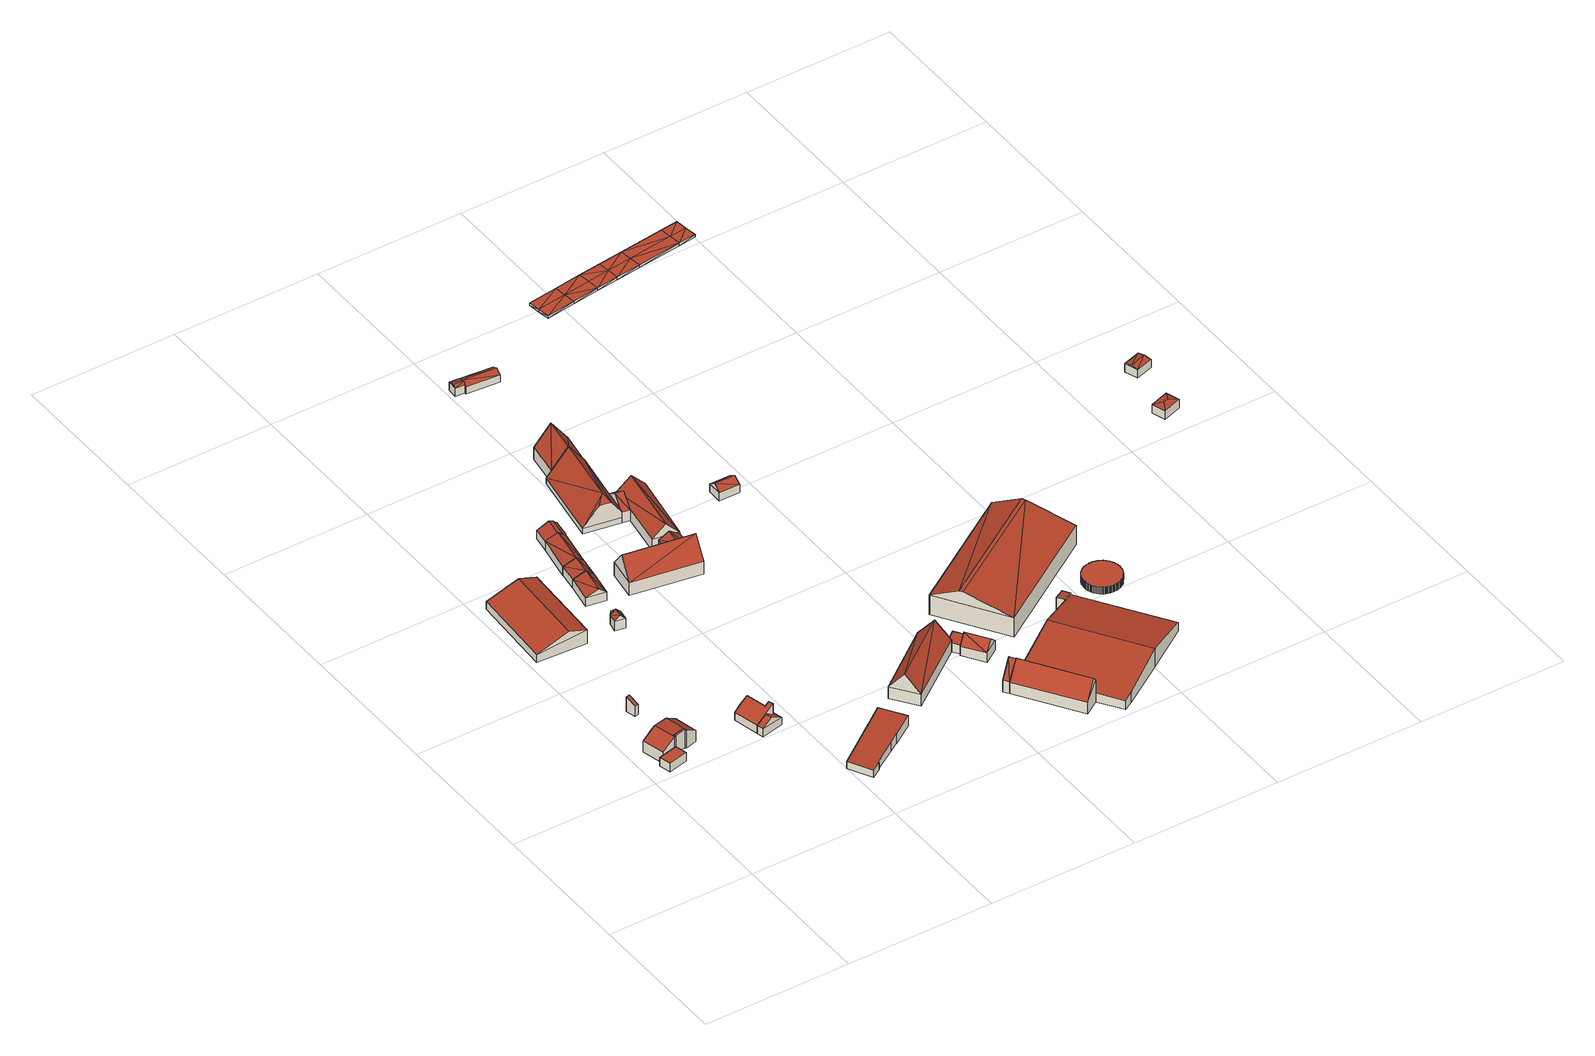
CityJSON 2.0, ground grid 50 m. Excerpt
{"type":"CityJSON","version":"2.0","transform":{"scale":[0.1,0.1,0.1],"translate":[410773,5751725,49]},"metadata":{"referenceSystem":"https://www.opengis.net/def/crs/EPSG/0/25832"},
"CityObjects":{
"building1":{"type":"Building","attributes":{"Gemeindeschluessel":"05515000","Geometrietyp2DReferenz":"3000","function":"31001_1000","roofType":"1000","measuredHeight":3.09},"geometry":[{"type":"Solid","lod":"2","boundaries":[[[[0,1,2,3]],[[4,5,1,0]],[[6,7,5,4]],[[3,2,7,6]],[[4,0,3,6]],[[1,5,7,2]]]],"semantics":{"surfaces":[{"type":"WallSurface"},{"type":"RoofSurface"},{"type":"GroundSurface"}],"values":[[0,0,0,0,1,2]]}}]},
"building2":{"type":"Building","attributes":{"Gemeindeschluessel":"05515000","Geometrietyp2DReferenz":"3000","function":"31001_1000","roofType":"9999","measuredHeight":6.98},"address":[{"country":"Germany","locality":"Münster","thoroughfareNumber":"95a","thoroughfareName":"Hiltruper Straße"}],"geometry":[{"type":"Solid","lod":"2","boundaries":[[[[8,1,9,10]],[[11,12,1,8]],[[13,14,12,11]],[[15,16,14,13]],[[17,18,16,15]],[[19,20,18,17]],[[21,22,20,19]],[[23,24,22,21]],[[25,26,24,23]],[[27,28,26,25]],[[29,30,28,27]],[[31,32,30,29]],[[33,34,32,31]],[[10,9,34,33]],[[27,25,23,21,29]],[[17,15,13,11,19]],[[19,11,8,10,33,31,29,21]],[[1,12,14,16,18,20,22,24,26,28,30,32,34,9]]]],"semantics":{"surfaces":[{"type":"WallSurface"},{"type":"RoofSurface"},{"type":"GroundSurface"}],"values":[[0,0,0,0,0,0,0,0,0,0,0,0,0,0,1,1,1,2]]}}]},
"building3":{"type":"Building","attributes":{"Gemeindeschluessel":"05515000","Geometrietyp2DReferenz":"3000","function":"51009_1610","roofType":"1000","measuredHeight":6.68},"geometry":[{"type":"Solid","lod":"2","boundaries":[[[[10,35,36,8]],[[37,38,35,10]],[[39,40,38,37]],[[8,36,40,39]],[[37,10,8,39]],[[35,38,40,36]]]],"semantics":{"surfaces":[{"type":"WallSurface"},{"type":"RoofSurface"},{"type":"GroundSurface"}],"values":[[0,0,0,0,1,2]]}}]},
"building4":{"type":"Building","attributes":{"Gemeindeschluessel":"05515000","Geometrietyp2DReferenz":"3000","function":"51009_1610","roofType":"2100","measuredHeight":5.38},"geometry":[{"type":"Solid","lod":"2","boundaries":[[[[41,42,43,44]],[[45,46,42,41]],[[47,48,46,45]],[[44,43,48,47]],[[45,41,44,47]],[[42,46,48,43]]]],"semantics":{"surfaces":[{"type":"WallSurface"},{"type":"RoofSurface"},{"type":"GroundSurface"}],"values":[[0,0,0,0,1,2]]}}]},
"building5":{"type":"Building","attributes":{"Gemeindeschluessel":"05515000","Geometrietyp2DReferenz":"3000","function":"31001_2700","roofType":"3100","measuredHeight":6.81},"geometry":[{"type":"Solid","lod":"2","boundaries":[[[[49,50,51,52]],[[53,54,50,49]],[[55,56,54,53]],[[52,51,56,55]],[[49,57,53]],[[55,58,52]],[[52,58,57,49]],[[53,57,58,55]],[[50,54,56,51]]]],"semantics":{"surfaces":[{"type":"WallSurface"},{"type":"RoofSurface"},{"type":"GroundSurface"}],"values":[[0,0,0,0,0,0,1,1,2]]}}]},
"building6":{"type":"Building","attributes":{"Gemeindeschluessel":"05515000","Geometrietyp2DReferenz":"3000","function":"31001_2460","roofType":"2100","measuredHeight":7.04},"geometry":[{"type":"Solid","lod":"2","boundaries":[[[[59,60,61,62]],[[63,64,60,59]],[[65,66,64,63]],[[67,68,66,65]],[[69,70,68,67]],[[71,72,70,69]],[[73,74,72,71]],[[62,61,74,73]],[[71,69,67,65,63,59,62,73]],[[60,64,66,68,70,72,74,61]]]],"semantics":{"surfaces":[{"type":"WallSurface"},{"type":"RoofSurface"},{"type":"GroundSurface"}],"values":[[0,0,0,0,0,0,0,0,1,2]]}}]},
"building7":{"type":"Building","attributes":{"Gemeindeschluessel":"05515000","Geometrietyp2DReferenz":"3000","function":"51009_1610","roofType":"5000","measuredHeight":5.18},"geometry":[{"type":"Solid","lod":"2","boundaries":[[[[75,76,77,78]],[[79,80,76,75]],[[81,82,80,79]],[[62,83,82,81]],[[84,85,83,62]],[[86,87,85,84]],[[88,89,87,86]],[[78,77,89,88]],[[90,91,62,81]],[[75,78,88,86,84,91,90,79]],[[62,91,84]],[[79,90,81]],[[76,80,82,83,85,87,89,77]]]],"semantics":{"surfaces":[{"type":"WallSurface"},{"type":"RoofSurface"},{"type":"GroundSurface"}],"values":[[0,0,0,0,0,0,0,0,1,1,0,0,2]]}}]},
"building8":{"type":"Building","attributes":{"Gemeindeschluessel":"05515000","Geometrietyp2DReferenz":"3000","function":"31001_3043"},"children":["building8-1","building8-2"]},
"building8-1":{"type":"BuildingPart","attributes":{"roofType":"3100","measuredHeight":5.08},"parents":["building8"],"geometry":[{"type":"Solid","lod":"2","boundaries":[[[[92,93,94,95]],[[96,97,98,99]],[[95,94,97,96]],[[92,100,99]],[[96,101,95]],[[101,100,92]],[[92,95,101]],[[96,99,100]],[[100,101,96]],[[93,98,97,94]],[[99,98,93,92]]]],"semantics":{"surfaces":[{"type":"WallSurface"},{"type":"RoofSurface"},{"type":"GroundSurface"},{"type":"ClosureSurface"}],"values":[[0,0,0,0,0,1,1,1,1,2,3]]}}]},
"building8-2":{"type":"BuildingPart","attributes":{"roofType":"4000","measuredHeight":5.08},"parents":["building8"],"geometry":[{"type":"Solid","lod":"2","boundaries":[[[[102,103,93,92]],[[104,105,103,102]],[[99,98,105,104]],[[92,100,102]],[[102,100,104]],[[104,100,99]],[[99,100,92]],[[103,105,98,93]],[[92,93,98,99]]]],"semantics":{"surfaces":[{"type":"WallSurface"},{"type":"RoofSurface"},{"type":"GroundSurface"},{"type":"ClosureSurface"}],"values":[[0,0,0,1,1,1,1,2,3]]}}]},
"building9":{"type":"Building","attributes":{"Gemeindeschluessel":"05515000","Geometrietyp2DReferenz":"3000","function":"51003_1201","roofType":"2100","measuredHeight":3.96},"geometry":[{"type":"Solid","lod":"2","boundaries":[[[[106,107,108,109]],[[110,111,107,106]],[[112,113,111,110]],[[114,115,113,112]],[[116,117,115,114]],[[118,119,117,116]],[[120,121,119,118]],[[122,123,121,120]],[[109,108,123,122]],[[120,118,116,114,112,110,106,109,122]],[[107,111,113,115,117,119,121,123,108]]]],"semantics":{"surfaces":[{"type":"WallSurface"},{"type":"RoofSurface"},{"type":"GroundSurface"}],"values":[[0,0,0,0,0,0,0,0,0,1,2]]}}]},
"building10":{"type":"Building","attributes":{"Gemeindeschluessel":"05515000","Geometrietyp2DReferenz":"3000","function":"31001_1310","roofType":"3100","measuredHeight":5.09},"geometry":[{"type":"Solid","lod":"2","boundaries":[[[[124,125,126,127]],[[128,129,125,124]],[[130,131,129,128]],[[127,126,131,130]],[[124,132,128]],[[130,133,127]],[[124,127,133]],[[133,132,124]],[[132,133,130]],[[130,128,132]],[[125,129,131,126]]]],"semantics":{"surfaces":[{"type":"WallSurface"},{"type":"RoofSurface"},{"type":"GroundSurface"}],"values":[[0,0,0,0,0,0,1,1,1,1,2]]}}]},
"building11":{"type":"Building","attributes":{"Gemeindeschluessel":"05515000","Geometrietyp2DReferenz":"3000","function":"51009_1610","roofType":"3100","measuredHeight":5.17},"geometry":[{"type":"Solid","lod":"2","boundaries":[[[[134,135,131,130]],[[136,137,135,134]],[[127,126,137,136]],[[130,131,126,127]],[[134,138,136]],[[127,139,130]],[[139,138,134]],[[134,130,139]],[[127,136,138]],[[138,139,127]],[[135,137,126,131]]]],"semantics":{"surfaces":[{"type":"WallSurface"},{"type":"RoofSurface"},{"type":"GroundSurface"}],"values":[[0,0,0,0,0,0,1,1,1,1,2]]}}]},
"building12":{"type":"Building","attributes":{"Gemeindeschluessel":"05515000","Geometrietyp2DReferenz":"3000","function":"31001_2700"},"children":["building12-1","building12-2"]},
"building12-1":{"type":"BuildingPart","attributes":{"roofType":"3100","measuredHeight":5.16},"parents":["building12"],"geometry":[{"type":"Solid","lod":"2","boundaries":[[[[140,141,142,143]],[[144,145,141,140]],[[146,147,148,149,145,144]],[[140,150,144]],[[143,151,152,150,140]],[[144,150,152,153,146]],[[141,145,149,142]],[[147,146,154]],[[142,149,148,155,143]],[[148,147,154,155]],[[153,154,146]],[[151,143,155]],[[153,152,151,155,154]]]],"semantics":{"surfaces":[{"type":"WallSurface"},{"type":"RoofSurface"},{"type":"GroundSurface"},{"type":"ClosureSurface"}],"values":[[0,0,0,0,1,1,2,0,3,3,0,0,3]]}}]},
"building12-2":{"type":"BuildingPart","attributes":{"roofType":"3100","measuredHeight":5.33},"parents":["building12"],"geometry":[{"type":"Solid","lod":"2","boundaries":[[[[156,143,142,157,134]],[[136,158,159,160]],[[134,157,158,136]],[[136,138,134]],[[138,161,156]],[[156,134,138]],[[136,160,147,154,153,161]],[[161,138,136]],[[142,149,159,158,157]],[[149,148,160,159]],[[143,156,151,155]],[[142,143,155,148,149]],[[153,152,151,156,161]],[[160,148,147]],[[147,148,155,154]],[[153,154,155,151,152]]]],"semantics":{"surfaces":[{"type":"WallSurface"},{"type":"RoofSurface"},{"type":"GroundSurface"},{"type":"ClosureSurface"}],"values":[[0,0,0,0,1,1,1,1,2,0,0,3,0,0,3,3]]}}]},
"building13":{"type":"Building","attributes":{"Gemeindeschluessel":"05515000","Geometrietyp2DReferenz":"3000","function":"51009_1610","roofType":"2100","measuredHeight":4.64},"geometry":[{"type":"Solid","lod":"2","boundaries":[[[[162,163,164,165]],[[166,167,163,162]],[[168,169,167,166]],[[165,164,169,168]],[[166,162,165,168]],[[163,167,169,164]]]],"semantics":{"surfaces":[{"type":"WallSurface"},{"type":"RoofSurface"},{"type":"GroundSurface"}],"values":[[0,0,0,0,1,2]]}}]},
"building14":{"type":"Building","attributes":{"Gemeindeschluessel":"05515000","Geometrietyp2DReferenz":"3000","function":"31001_1100","roofType":"3100","measuredHeight":11.3},"geometry":[{"type":"Solid","lod":"2","boundaries":[[[[170,171,172,173]],[[174,175,171,170]],[[176,177,175,174]],[[173,172,177,176]],[[170,178,174]],[[176,179,173]],[[179,178,170]],[[170,173,179]],[[178,179,176]],[[176,174,178]],[[171,175,177,172]]]],"semantics":{"surfaces":[{"type":"WallSurface"},{"type":"RoofSurface"},{"type":"GroundSurface"}],"values":[[0,0,0,0,0,0,1,1,1,1,2]]}}]},
"building15":{"type":"Building","attributes":{"Gemeindeschluessel":"05515000","Geometrietyp2DReferenz":"3000","function":"51009_1610","roofType":"3100","measuredHeight":5.29},"geometry":[{"type":"Solid","lod":"2","boundaries":[[[[180,181,182,183]],[[184,185,181,180]],[[186,187,185,184]],[[183,182,187,186]],[[180,188,184]],[[186,189,183]],[[189,188,180]],[[180,183,189]],[[186,184,188]],[[188,189,186]],[[181,185,187,182]]]],"semantics":{"surfaces":[{"type":"WallSurface"},{"type":"RoofSurface"},{"type":"GroundSurface"}],"values":[[0,0,0,0,0,0,1,1,1,1,2]]}}]},
"building16":{"type":"Building","attributes":{"Gemeindeschluessel":"05515000","Geometrietyp2DReferenz":"3000","function":"31001_2700","roofType":"3100","measuredHeight":10.42},"geometry":[{"type":"Solid","lod":"2","boundaries":[[[[190,191,192,193]],[[194,195,191,190]],[[196,197,195,194]],[[193,192,197,196]],[[190,198,194]],[[196,199,193]],[[199,198,190]],[[190,193,199]],[[196,194,198]],[[198,199,196]],[[191,195,197,192]]]],"semantics":{"surfaces":[{"type":"WallSurface"},{"type":"RoofSurface"},{"type":"GroundSurface"}],"values":[[0,0,0,0,0,0,1,1,1,1,2]]}}]},
"building17":{"type":"Building","attributes":{"name":"Lütke Twenhöven","Geometrietyp2DReferenz":"3000","Gemeindeschluessel":"05515000","function":"31001_1000"},"address":[{"country":"Germany","locality":"Münster","thoroughfareNumber":"91","thoroughfareName":"Hiltruper Straße"}],"children":["building17-1","building17-2","building17-3"]},
"building17-1":{"type":"BuildingPart","attributes":{"roofType":"9999","measuredHeight":11.33},"parents":["building17"],"geometry":[{"type":"Solid","lod":"2","boundaries":[[[[200,201,202]],[[203,204,205,206,202,201]],[[207,208,209,210,200,211]],[[200,210,212]],[[212,213,200]],[[209,214,210]],[[215,202,206,216,217,218]],[[219,203,201,220,213,212,221]],[[222,223,224,225,226,227]],[[212,223,222,221]],[[210,224,223,212]],[[214,225,224,210]],[[217,227,226,218]],[[201,200,213,220]],[[211,200,202]],[[219,204,203]],[[216,206,205]],[[216,219,221,217]],[[219,216,205,204]],[[207,211,202,215]],[[209,208,215,218,214]],[[208,207,215]],[[221,222,227,217]],[[218,226,225,214]]]],"semantics":{"surfaces":[{"type":"RoofSurface"},{"type":"WallSurface"},{"type":"GroundSurface"},{"type":"ClosureSurface"}],"values":[[0,0,0,0,0,1,1,1,2,1,1,1,1,0,0,1,1,3,3,1,3,3,3,3]]}}]},
"building17-2":{"type":"BuildingPart","attributes":{"roofType":"3100","measuredHeight":7.57},"parents":["building17"],"geometry":[{"type":"Solid","lod":"2","boundaries":[[[[219,221,222,228,229]],[[230,231,227,217,216]],[[229,228,231,230]],[[230,232,229]],[[229,232,233]],[[233,204,219,229]],[[232,230,216]],[[216,205,233,232]],[[222,227,231,228]],[[221,219,216,217]],[[222,221,217,227]],[[205,204,233]],[[205,216,219,204]]]],"semantics":{"surfaces":[{"type":"WallSurface"},{"type":"RoofSurface"},{"type":"GroundSurface"},{"type":"ClosureSurface"}],"values":[[0,0,0,0,1,1,1,1,2,3,3,0,3]]}}]},
"building17-3":{"type":"BuildingPart","attributes":{"roofType":"3100","measuredHeight":11.52},"parents":["building17"],"geometry":[{"type":"Solid","lod":"2","boundaries":[[[[234,235,225,214,209,236]],[[237,238,235,234]],[[215,218,226,238,237]],[[234,239,237]],[[239,234,236]],[[236,240,239]],[[237,239,240]],[[240,207,215,237]],[[235,238,226,225]],[[208,236,209]],[[218,215,208,209,214]],[[226,218,214,225]],[[236,208,207,240]],[[208,215,207]]]],"semantics":{"surfaces":[{"type":"WallSurface"},{"type":"RoofSurface"},{"type":"GroundSurface"},{"type":"ClosureSurface"}],"values":[[0,0,0,0,1,1,1,1,2,0,3,3,0,3]]}}]},
"building18":{"type":"Building","attributes":{"Gemeindeschluessel":"05515000","Geometrietyp2DReferenz":"3000","function":"31001_1000","roofType":"3100","measuredHeight":8.41},"address":[{"country":"Germany","locality":"Münster","thoroughfareNumber":"91b","thoroughfareName":"Hiltruper Straße"},{"country":"Germany","locality":"Münster","thoroughfareNumber":"91a","thoroughfareName":"Hiltruper Straße"}],"geometry":[{"type":"Solid","lod":"2","boundaries":[[[[241,242,243,244]],[[245,246,242,241]],[[247,248,246,245]],[[249,250,248,247]],[[244,243,250,249]],[[249,251,244]],[[252,244,251]],[[251,247,252]],[[247,245,241,252]],[[249,247,251]],[[252,241,244]],[[242,246,248,250,243]]]],"semantics":{"surfaces":[{"type":"WallSurface"},{"type":"RoofSurface"},{"type":"GroundSurface"}],"values":[[0,0,0,0,0,1,1,1,1,0,0,2]]}}]},
"building19":{"type":"Building","attributes":{"Gemeindeschluessel":"05515000","Geometrietyp2DReferenz":"3000","function":"51009_1610","roofType":"1000","measuredHeight":3.18},"geometry":[{"type":"Solid","lod":"2","boundaries":[[[[253,254,255,256]],[[257,258,254,253]],[[259,260,258,257]],[[261,262,260,259]],[[256,255,262,261]],[[259,257,253,256,261]],[[254,258,260,262,255]]]],"semantics":{"surfaces":[{"type":"WallSurface"},{"type":"RoofSurface"},{"type":"GroundSurface"}],"values":[[0,0,0,0,0,1,2]]}}]},
"building20":{"type":"Building","attributes":{"Gemeindeschluessel":"05515000","Geometrietyp2DReferenz":"3000","function":"31001_2700","roofType":"3100","measuredHeight":6.5},"geometry":[{"type":"Solid","lod":"2","boundaries":[[[[263,264,265,266]],[[267,268,264,263]],[[269,270,268,267]],[[266,265,270,269]],[[263,271,267]],[[269,272,266]],[[271,263,266]],[[266,272,271]],[[267,271,272]],[[272,269,267]],[[264,268,270,265]]]],"semantics":{"surfaces":[{"type":"WallSurface"},{"type":"RoofSurface"},{"type":"GroundSurface"}],"values":[[0,0,0,0,0,0,1,1,1,1,2]]}}]},
"building21":{"type":"Building","attributes":{"Gemeindeschluessel":"05515000","Geometrietyp2DReferenz":"3000","function":"31001_2700"},"children":["building21-1","building21-2"]},
"building21-1":{"type":"BuildingPart","attributes":{"roofType":"3100","measuredHeight":3.79},"parents":["building21"],"geometry":[{"type":"Solid","lod":"2","boundaries":[[[[273,274,275,276]],[[277,278,279,280]],[[281,282,278,277]],[[283,284,282,281]],[[276,275,284,283]],[[285,286,283]],[[286,287,288,289,276,283]],[[281,277,280,285]],[[290,291,286,285,280]],[[289,292,273,276]],[[285,283,281]],[[274,279,278,282,284,275]],[[274,273,280,279]],[[289,288,292]],[[287,286,291]],[[292,290,280,273]],[[288,287,291,290,292]]]],"semantics":{"surfaces":[{"type":"WallSurface"},{"type":"RoofSurface"},{"type":"GroundSurface"},{"type":"ClosureSurface"}],"values":[[0,0,0,0,0,1,1,1,1,0,0,2,3,0,0,3,3]]}}]},
"building21-2":{"type":"BuildingPart","attributes":{"roofType":"3100","measuredHeight":3.8},"parents":["building21"],"geometry":[{"type":"Solid","lod":"2","boundaries":[[[[293,294,274,273,292]],[[295,296,294,293]],[[297,280,279,296,295]],[[293,298,295]],[[299,298,293]],[[293,292,288,299]],[[299,287,291,297,295]],[[295,298,299]],[[294,296,279,274]],[[280,297,290]],[[274,279,280,273]],[[280,290,292,273]],[[288,287,299]],[[290,297,291]],[[290,291,287,288,292]]]],"semantics":{"surfaces":[{"type":"WallSurface"},{"type":"RoofSurface"},{"type":"GroundSurface"},{"type":"ClosureSurface"}],"values":[[0,0,0,0,1,1,1,1,2,0,3,3,0,0,3]]}}]},
"building22":{"type":"Building","attributes":{"Gemeindeschluessel":"05515000","Geometrietyp2DReferenz":"3000","function":"31001_1310","roofType":"3100","measuredHeight":4.55},"geometry":[{"type":"Solid","lod":"2","boundaries":[[[[300,301,302,303]],[[304,305,301,300]],[[306,307,305,304]],[[303,302,307,306]],[[300,308,304]],[[306,309,303]],[[303,309,308]],[[308,300,303]],[[309,306,304]],[[304,308,309]],[[301,305,307,302]]]],"semantics":{"surfaces":[{"type":"WallSurface"},{"type":"RoofSurface"},{"type":"GroundSurface"}],"values":[[0,0,0,0,0,0,1,1,1,1,2]]}}]},
"building23":{"type":"Building","attributes":{"Gemeindeschluessel":"05515000","Geometrietyp2DReferenz":"3000","function":"31001_2700"},"children":["building23-1","building23-2","building23-3","building23-4"]},
"building23-1":{"type":"BuildingPart","attributes":{"roofType":"2100","measuredHeight":4.47},"parents":["building23"],"geometry":[{"type":"Solid","lod":"2","boundaries":[[[[310,311,312,313,314]],[[315,316,317,318,319]],[[320,321,316,315]],[[314,313,321,320]],[[315,319,310,314,320]],[[312,317,316,321,313]],[[311,310,319,318]],[[317,312,311,318]]]],"semantics":{"surfaces":[{"type":"WallSurface"},{"type":"RoofSurface"},{"type":"GroundSurface"},{"type":"ClosureSurface"}],"values":[[0,0,0,0,1,2,0,3]]}}]},
"building23-2":{"type":"BuildingPart","attributes":{"roofType":"3100","measuredHeight":9.71},"parents":["building23"],"geometry":[{"type":"Solid","lod":"2","boundaries":[[[[322,323,324,325]],[[325,324,326,327,328]],[[328,329,325]],[[325,329,330,331,332,322]],[[333,330,329,328]],[[323,334,326,324]],[[335,333,336]],[[323,322,337,338,339,334]],[[337,335,336,338]],[[339,338,336,333,328,327]],[[326,334,339,327]],[[333,335,331,330]],[[337,322,332]],[[335,337,332,331]]]],"semantics":{"surfaces":[{"type":"WallSurface"},{"type":"RoofSurface"},{"type":"GroundSurface"},{"type":"ClosureSurface"}],"values":[[0,0,0,1,1,2,0,3,3,0,3,0,0,3]]}}]},
"building23-3":{"type":"BuildingPart","attributes":{"roofType":"3100","measuredHeight":6.71},"parents":["building23"],"geometry":[{"type":"Solid","lod":"2","boundaries":[[[[340,341,342,343]],[[344,316,341,340]],[[318,317,316,344]],[[345,346,312,311]],[[347,348,346,345]],[[349,350,348,347]],[[351,352,350,349]],[[353,354,352,351]],[[327,326,354,353]],[[347,345,311,318,344,340,349]],[[343,339,327,353,351,349,340]],[[334,342,341,316,317,312,346,348,350,352,354,326]],[[326,327,339,334]],[[339,343,342,334]],[[312,317,318,311]]]],"semantics":{"surfaces":[{"type":"WallSurface"},{"type":"RoofSurface"},{"type":"GroundSurface"},{"type":"ClosureSurface"}],"values":[[0,0,0,0,0,0,0,0,0,1,1,2,3,3,3]]}}]},
"building23-4":{"type":"BuildingPart","attributes":{"roofType":"3100","measuredHeight":9.7},"parents":["building23"],"geometry":[{"type":"Solid","lod":"2","boundaries":[[[[355,356,323,322,357]],[[358,359,356,355]],[[360,343,342,359,358]],[[355,361,358]],[[357,362,361]],[[361,355,357]],[[362,331,335,336,360,358]],[[358,361,362]],[[356,359,342,334,323]],[[343,360,338,339]],[[337,332,357,322]],[[334,339,338,337,322,323]],[[334,342,343,339]],[[357,332,331,362]],[[338,360,336]],[[337,338,336,335]],[[332,337,335,331]]]],"semantics":{"surfaces":[{"type":"WallSurface"},{"type":"RoofSurface"},{"type":"GroundSurface"},{"type":"ClosureSurface"}],"values":[[0,0,0,0,1,1,1,1,2,0,0,3,3,0,0,3,3]]}}]},
"building24":{"type":"Building","attributes":{"Gemeindeschluessel":"05515000","Geometrietyp2DReferenz":"3000","function":"31001_2700","roofType":"9999","measuredHeight":11.73},"geometry":[{"type":"Solid","lod":"2","boundaries":[[[[363,364,365,366]],[[367,368,364,363]],[[369,370,368,367]],[[366,365,370,369]],[[371,372,363]],[[363,366,371]],[[363,372,373,367]],[[369,367,373]],[[373,374,369]],[[369,374,371,366]],[[372,371,374,373]],[[364,368,370,365]]]],"semantics":{"surfaces":[{"type":"WallSurface"},{"type":"RoofSurface"},{"type":"GroundSurface"}],"values":[[0,0,0,0,1,1,0,1,1,0,1,2]]}}]},
"building25":{"type":"Building","attributes":{"Gemeindeschluessel":"05515000","Geometrietyp2DReferenz":"3000","function":"51003_1201","roofType":"1000","measuredHeight":2.55},"geometry":[{"type":"Solid","lod":"2","boundaries":[[[[375,376,377,378]],[[379,380,376,375]],[[381,382,380,379]],[[383,384,382,381]],[[385,386,384,383]],[[387,388,386,385]],[[389,390,388,387]],[[391,392,390,389]],[[393,394,392,391]],[[395,396,394,393]],[[397,398,396,395]],[[399,400,398,397]],[[401,402,400,399]],[[403,404,402,401]],[[405,406,404,403]],[[407,408,406,405]],[[409,410,408,407]],[[411,412,410,409]],[[413,414,412,411]],[[415,416,414,413]],[[417,418,416,415]],[[419,420,418,417]],[[421,422,420,419]],[[423,424,422,421]],[[425,426,424,423]],[[427,428,426,425]],[[429,430,428,427]],[[431,432,430,429]],[[433,434,432,431]],[[435,436,434,433]],[[437,438,436,435]],[[439,440,438,437]],[[441,442,440,439]],[[443,444,442,441]],[[445,446,444,443]],[[447,448,446,445]],[[449,450,448,447]],[[451,452,450,449]],[[453,454,452,451]],[[455,456,454,453]],[[457,458,456,455]],[[459,460,458,457]],[[461,462,460,459]],[[463,464,462,461]],[[465,466,464,463]],[[467,468,466,465]],[[469,470,468,467]],[[471,472,470,469]],[[473,474,472,471]],[[475,476,474,473]],[[477,478,476,475]],[[479,480,478,477]],[[481,482,480,479]],[[483,484,482,481]],[[485,486,484,483]],[[487,488,486,485]],[[489,490,488,487]],[[491,492,490,489]],[[493,494,492,491]],[[495,496,494,493]],[[497,498,496,495]],[[499,500,498,497]],[[501,502,500,499]],[[503,504,502,501]],[[505,506,504,503]],[[507,508,506,505]],[[509,510,508,507]],[[511,512,510,509]],[[513,514,512,511]],[[515,516,514,513]],[[517,518,516,515]],[[519,520,518,517]],[[521,522,520,519]],[[523,524,522,521]],[[525,526,524,523]],[[527,528,526,525]],[[529,530,528,527]],[[531,532,530,529]],[[533,534,532,531]],[[535,536,534,533]],[[537,538,536,535]],[[539,540,538,537]],[[541,542,540,539]],[[543,544,542,541]],[[545,546,544,543]],[[547,548,546,545]],[[549,550,548,547]],[[551,552,550,549]],[[553,554,552,551]],[[555,556,554,553]],[[557,558,556,555]],[[559,560,558,557]],[[561,562,560,559]],[[563,564,562,561]],[[565,566,564,563]],[[378,377,566,565]],[[563,561,559,557,555,553,551,549,547,545,543,541,539,537,535,533,531,529,527,525,523,521,519,517,515,513,511,509,507,505,503,501,499,497,495,493,491,489,487,485,483,481,479,477,475,473,471,469,467,465,463,461,459,457,455,453,451,449,447,445,443,441,439,437,435,433,431,429,427,425,423,421,419,417,415,413,411,409,407,405,403,401,399,397,395,393,391,389,387,385,383,381,379,375,378,565]],[[376,380,382,384,386,388,390,392,394,396,398,400,402,404,406,408,410,412,414,416,418,420,422,424,426,428,430,432,434,436,438,440,442,444,446,448,450,452,454,456,458,460,462,464,466,468,470,472,474,476,478,480,482,484,486,488,490,492,494,496,498,500,502,504,506,508,510,512,514,516,518,520,522,524,526,528,530,532,534,536,538,540,542,544,546,548,550,552,554,556,558,560,562,564,566,377]]]],"semantics":{"surfaces":[{"type":"WallSurface"},{"type":"RoofSurface"},{"type":"GroundSurface"}],"values":[[0,0,0,0,0,0,0,0,0,0,0,0,0,0,0,0,0,0,0,0,0,0,0,0,0,0,0,0,0,0,0,0,0,0,0,0,0,0,0,0,0,0,0,0,0,0,0,0,0,0,0,0,0,0,0,0,0,0,0,0,0,0,0,0,0,0,0,0,0,0,0,0,0,0,0,0,0,0,0,0,0,0,0,0,0,0,0,0,0,0,0,0,0,0,0,0,1,2]]}}]},
"building26":{"type":"Building","attributes":{"Geometrietyp2DReferenz":"2000","Gemeindeschluessel":"05515000","function":"53001_1800","roofType":"9999","measuredHeight":1},"geometry":[{"type":"Solid","lod":"2","boundaries":[[[[567,568,569]],[[568,570,569]],[[571,572,567]],[[572,568,567]],[[573,574,571]],[[574,572,571]],[[575,576,577]],[[576,578,577]],[[569,570,575]],[[570,576,575]],[[579,574,573]],[[580,579,573]],[[581,582,580]],[[582,579,580]],[[583,584,581]],[[584,582,581]],[[585,586,583]],[[586,584,583]],[[587,588,585]],[[588,586,585]],[[589,590,587]],[[590,588,587]],[[591,592,589]],[[592,590,589]],[[593,594,591]],[[594,592,591]],[[595,596,593]],[[596,594,593]],[[597,598,595]],[[598,596,595]],[[577,578,597]],[[578,598,597]],[[570,568,572]],[[570,572,599]],[[599,572,574]],[[599,574,600]],[[600,574,601]],[[601,574,579]],[[601,579,582]],[[601,582,602]],[[602,582,603]],[[603,582,584]],[[603,584,586]],[[603,586,588]],[[576,570,599]],[[576,599,578]],[[578,599,598]],[[598,599,600]],[[598,600,601]],[[598,601,596]],[[596,601,602]],[[596,602,594]],[[594,602,592]],[[592,588,590]],[[592,602,603]],[[592,603,588]],[[575,604,569]],[[605,583,581]],[[605,585,583]],[[605,587,585]],[[575,577,604]],[[577,597,604]],[[597,606,604]],[[597,607,606]],[[597,595,607]],[[595,608,607]],[[595,593,608]],[[593,591,608]],[[591,605,608]],[[591,587,605]],[[591,589,587]],[[569,571,567]],[[569,604,571]],[[604,573,571]],[[604,606,573]],[[606,607,573]],[[607,580,573]],[[607,581,580]],[[607,608,581]],[[608,605,581]]]],"semantics":{"surfaces":[{"type":"WallSurface"},{"type":"GroundSurface"},{"type":"RoofSurface"}],"values":[[0,0,0,0,0,0,0,0,0,0,0,0,0,0,0,0,0,0,0,0,0,0,0,0,0,0,0,0,0,0,0,0,1,1,1,1,1,1,1,1,1,1,1,1,1,1,1,1,1,1,1,1,1,1,1,1,2,2,2,2,2,2,2,2,2,2,2,2,2,2,2,2,2,2,2,2,2,2,2,2]]}}]},
"building27":{"type":"Building","attributes":{"Gemeindeschluessel":"05515000","Geometrietyp2DReferenz":"3000","function":"31001_1310","roofType":"5000","measuredHeight":3.83},"address":[{"country":"Germany","locality":"Münster","thoroughfareNumber":"89c","thoroughfareName":"Hiltruper Straße"}],"geometry":[{"type":"Solid","lod":"2","boundaries":[[[[609,610,611,612]],[[611,613,612]],[[612,613,614,609]],[[615,616,617,618]],[[611,615,618,613]],[[610,616,615,611]],[[614,617,616,610]],[[613,618,617,614]],[[614,610,609]]]],"semantics":{"surfaces":[{"type":"RoofSurface"},{"type":"GroundSurface"},{"type":"WallSurface"}],"values":[[0,0,0,1,2,2,2,2,0]]}}]},
"building28":{"type":"Building","attributes":{"Gemeindeschluessel":"05515000","Geometrietyp2DReferenz":"3000","function":"31001_1310","roofType":"3100","measuredHeight":3.51},"address":[{"country":"Germany","locality":"Münster","thoroughfareNumber":"89b","thoroughfareName":"Hiltruper Straße"}],"geometry":[{"type":"Solid","lod":"2","boundaries":[[[[619,620,621,622]],[[623,624,620,619]],[[625,626,624,623]],[[622,621,626,625]],[[619,627,623]],[[625,628,622]],[[628,627,619]],[[619,622,628]],[[625,623,627]],[[627,628,625]],[[620,624,626,621]]]],"semantics":{"surfaces":[{"type":"WallSurface"},{"type":"RoofSurface"},{"type":"GroundSurface"}],"values":[[0,0,0,0,0,0,1,1,1,1,2]]}}]}
},
"vertices":[
[93,534,78],[93,534,47],[25,518,47],[25,518,78],[103,494,78],[103,494,47],[35,478,78],[35,478,47],
[93,534,117],[91,543,47],[91,543,117],[88,533,117],[88,533,47],[40,522,88],[40,522,47],[22,599,88],[22,599,47],[58,607,110],[58,607,47],[70,610,117],[70,610,47],[119,622,114],[119,622,47],[122,623,111],[122,623,47],[158,631,88],[158,631,47],[176,554,88],[176,554,47],[137,544,114],[137,544,47],[133,544,114],[133,544,47],[131,552,114],[131,552,47],
[91,543,50],[93,534,50],[131,552,117],[131,552,50],[133,544,117],[133,544,50],
[107,750,84],[107,750,47],[99,784,47],[99,784,101],[94,747,84],[94,747,47],[85,780,101],[85,780,47],
[172,1112,89],[172,1112,40],[187,1397,40],[187,1397,89],[1,1121,68],[1,1121,40],[17,1406,68],[17,1406,40],[112,1116,109],[127,1400,109],
[329,579,69],[329,579,40],[349,492,40],[349,492,69],[353,585,85],[353,585,40],[380,591,101],[380,591,40],[397,521,101],[397,521,40],[411,524,110],[411,524,40],[415,508,110],[415,508,40],[365,496,79],[365,496,40],
[405,597,65],[405,597,39],[380,591,39],[380,591,81],[431,487,65],[431,487,39],[354,469,69],[354,469,39],[349,492,39],[415,508,72],[415,508,39],[411,524,72],[411,524,39],[397,521,81],[397,521,39],[390,477,91],[385,500,91],
[279,1151,72],[279,1151,37],[272,1118,37],[272,1118,72],[307,1112,72],[307,1112,37],[312,1147,37],[312,1147,72],[296,1149,88],[290,1115,88],
[290,1164,72],[290,1164,37],[306,1162,72],[306,1162,37],
[631,216,64],[631,216,32],[664,237,32],[664,237,66],[552,166,59],[552,166,32],[554,164,59],[554,164,32],[522,143,57],[522,143,32],[480,221,58],[480,221,32],[685,364,71],[685,364,32],[737,284,71],[737,284,32],[664,236,66],[664,236,32],
[336,1254,63],[336,1254,31],[351,1345,31],[351,1345,63],[270,1264,63],[270,1264,31],[285,1356,63],[285,1356,31],[313,1258,82],[328,1349,82],
[296,1422,63],[296,1422,31],[362,1411,63],[362,1411,31],[338,1415,82],[327,1349,82],
[328,1607,59],[328,1607,29],[318,1548,29],[318,1548,59],[381,1598,76],[381,1598,29],[371,1539,76],[371,1539,72],[371,1539,63],[371,1539,29],[366,1601,80],[324,1547,63],[356,1542,80],[364,1540,78],[368,1540,75],[329,1546,63],
[318,1548,63],[296,1422,29],[362,1411,29],[383,1537,29],[383,1537,63],[359,1541,82],
[371,1539,74],[371,1539,28],[383,1537,28],[383,1537,67],[381,1598,74],[381,1598,28],[392,1596,67],[392,1596,28],
[657,1309,73],[657,1309,25],[422,1344,25],[422,1344,73],[641,1203,73],[641,1203,25],[406,1242,73],[406,1242,25],[649,1256,138],[414,1293,138],
[601,1377,55],[601,1377,24],[591,1319,24],[591,1319,55],[667,1366,55],[667,1366,24],[657,1309,55],[657,1309,24],[634,1372,77],[624,1314,77],
[975,588,69],[975,588,26],[763,427,26],[763,427,69],[1037,505,69],[1037,505,26],[824,345,69],[824,345,26],[1006,546,130],[793,386,130],
[532,1565,135],[547,1541,109],[620,1790,66],[578,1536,65],[579,1542,65],[592,1622,65],[593,1628,65],[569,1798,133],[515,1806,64],[514,1806,63],[498,1809,42],[570,1798,135],[456,1557,42],[508,1548,109],[514,1806,42],[620,1790,64],[593,1628,61],[593,1628,42],[620,1790,42],[578,1536,61],[526,1545,109],[578,1536,42],[578,1536,21],[456,1557,21],[498,1809,21],[514,1806,21],[620,1790,21],[593,1628,21],
[605,1532,21],[605,1532,61],[620,1623,61],[620,1623,21],[613,1577,97],[586,1582,97],
[531,1923,64],[531,1923,21],[514,1806,64],[639,1907,64],[639,1907,21],[585,1915,136],[567,1798,136],
[580,1381,62],[580,1381,22],[667,1366,22],[667,1366,62],[605,1532,62],[605,1532,22],[620,1623,62],[620,1623,22],[708,1607,62],[708,1607,22],[664,1615,106],[624,1373,106],
[1028,517,57],[1028,517,25],[1037,505,25],[1037,505,57],[1071,549,57],[1071,549,25],[1098,510,57],[1098,510,25],[1055,481,57],[1055,481,25],
[1146,440,61],[1146,440,26],[1098,510,26],[1098,510,61],[1095,405,61],[1095,405,26],[1047,475,61],[1047,475,26],[1120,422,91],[1072,493,91],
[529,2277,59],[529,2277,32],[529,2270,32],[529,2270,59],[535,2312,59],[535,2312,32],[532,2312,32],[532,2312,59],[645,2303,59],[645,2303,32],[642,2261,59],[642,2261,32],[643,2282,70],[530,2291,70],[530,2289,69],[529,2279,64],[529,2277,62],[531,2307,61],[531,2300,65],[529,2277,61],
[497,2279,61],[497,2279,32],[499,2314,61],[499,2314,32],[532,2312,61],[497,2288,70],[530,2285,70],
[870,1463,50],[870,1463,21],[941,1463,21],[941,1463,50],[871,1514,50],[871,1514,21],[942,1513,50],[942,1513,21],[871,1489,67],[941,1488,67],
[1451,500,61],[1451,500,56],[1451,500,24],[1436,523,24],[1436,523,61],[1413,476,69],[1413,476,24],[1413,475,24],[1413,475,65],[1413,475,69],[1398,498,69],[1398,498,24],
[1070,252,66],[1070,252,24],[1205,48,24],[1205,48,66],[1256,81,24],[1256,81,56],[1256,81,104],[1244,74,121],[1110,277,121],[1109,277,120],[1072,252,68],[1122,285,103],[1122,285,24],[1121,285,103],[1122,285,102],[1073,253,68],[1122,285,68],[1122,285,56],
[1303,404,91],[1303,404,24],[1146,301,24],[1146,301,61],[1413,476,65],[1487,445,56],[1487,445,24],[1637,218,56],[1637,218,24],[1490,120,91],[1490,120,24],[1339,20,62],[1339,20,24],[1308,2,56],[1308,2,24],
[1058,270,68],[1058,270,24],[1070,252,68],[1134,320,68],[1134,320,24],[1146,301,68],[1096,295,121],[1108,276,121],
[1471,941,93],[1471,941,21],[1083,688,21],[1083,688,93],[1616,717,93],[1616,717,21],[1228,464,93],[1228,464,21],[1134,609,138],[1522,862,138],[1529,851,138],[1141,598,138],
[1642,518,54],[1642,518,29],[1642,522,29],[1642,522,54],[1641,515,54],[1641,515,29],[1640,512,54],[1640,512,29],[1639,509,54],[1639,509,29],[1638,506,54],[1638,506,29],[1636,502,54],[1636,502,29],[1635,499,54],[1635,499,29],[1633,496,54],[1633,496,29],[1630,493,54],[1630,493,29],[1628,490,54],[1628,490,29],[1625,486,54],[1625,486,29],[1622,483,54],[1622,483,29],[1618,480,54],[1618,480,29],[1614,477,54],[1614,477,29],[1609,475,54],[1609,475,29],[1607,474,54],[1607,474,29],[1604,472,54],[1604,472,29],[1599,471,54],[1599,471,29],[1594,469,54],[1594,469,29],[1590,469,54],[1590,469,29],[1585,468,54],[1585,468,29],[1581,468,54],[1581,468,29],[1577,468,54],[1577,468,29],[1573,468,54],[1573,468,29],[1569,469,54],[1569,469,29],[1566,470,54],[1566,470,29],[1562,471,54],[1562,471,29],[1559,472,54],[1559,472,29],[1556,473,54],[1556,473,29],[1553,474,54],[1553,474,29],[1550,476,54],[1550,476,29],[1547,478,54],[1547,478,29],[1544,480,54],[1544,480,29],[1540,483,54],[1540,483,29],[1537,486,54],[1537,486,29],[1534,489,54],[1534,489,29],[1531,493,54],[1531,493,29],[1528,497,54],[1528,497,29],[1526,501,54],[1526,501,29],[1524,504,54],[1524,504,29],[1523,507,54],[1523,507,29],[1521,511,54],[1521,511,29],[1520,516,54],[1520,516,29],[1519,521,54],[1519,521,29],[1519,525,54],[1519,525,29],[1519,530,54],[1519,530,29],[1519,534,54],[1519,534,29],[1519,538,54],[1519,538,29],[1520,542,54],[1520,542,29],[1520,545,54],[1520,545,29],[1521,548,54],[1521,548,29],[1522,551,54],[1522,551,29],[1524,554,54],[1524,554,29],[1525,558,54],[1525,558,29],[1527,561,54],[1527,561,29],[1529,564,54],[1529,564,29],[1531,567,54],[1531,567,29],[1533,570,54],[1533,570,29],[1536,574,54],[1536,574,29],[1540,577,54],[1540,577,29],[1543,580,54],[1543,580,29],[1547,583,54],[1547,583,29],[1552,585,54],[1552,585,29],[1555,587,54],[1555,587,29],[1557,588,54],[1557,588,29],[1562,589,54],[1562,589,29],[1567,591,54],[1567,591,29],[1572,591,54],[1572,591,29],[1576,592,54],[1576,592,29],[1580,592,54],[1580,592,29],[1585,592,54],[1585,592,29],[1588,592,54],[1588,592,29],[1592,591,54],[1592,591,29],[1596,590,54],[1596,590,29],[1599,589,54],[1599,589,29],[1602,588,54],[1602,588,29],[1605,587,54],[1605,587,29],[1608,586,54],[1608,586,29],[1611,584,54],[1611,584,29],[1614,582,54],[1614,582,29],[1618,580,54],[1618,580,29],[1621,577,54],[1621,577,29],[1624,574,54],[1624,574,29],[1627,571,54],[1627,571,29],[1630,567,54],[1630,567,29],[1633,563,54],[1633,563,29],[1636,558,54],[1636,558,29],[1637,556,54],[1637,556,29],[1638,553,54],[1638,553,29],[1640,548,54],[1640,548,29],[1641,544,54],[1641,544,29],[1642,539,54],[1642,539,29],[1642,535,54],[1642,535,29],[1643,530,54],[1643,530,29],[1642,526,54],[1642,526,29],
[904,2499,49],[904,2499,39],[909,2459,49],[909,2459,39],[1004,2512,50],[1004,2512,40],[1095,2524,51],[1095,2524,41],[915,2419,49],[915,2419,39],[1014,2432,50],[1014,2432,40],[1171,2533,41],[1171,2533,51],[1255,2544,51],[1255,2544,41],[1407,2563,51],[1407,2563,41],[1467,2570,51],[1467,2570,41],[1472,2531,51],[1472,2531,41],[1477,2491,51],[1477,2491,41],[1417,2483,51],[1417,2483,41],[1265,2464,51],[1265,2464,41],[1180,2454,51],[1180,2454,41],[1105,2444,51],[1105,2444,41],[1009,2472,40],[1100,2484,41],[1176,2494,41],[1260,2504,41],[1412,2523,41],[1009,2472,50],[1412,2523,51],[1100,2484,51],[1176,2494,51],[1260,2504,51],
[2198,1107,41],[2213,1138,35],[2150,1117,35],[2180,1101,41],[2165,1071,35],[2228,1092,35],[2150,1117,3],[2213,1138,3],[2228,1092,3],[2165,1071,3],
[2249,1337,34],[2249,1337,4],[2190,1318,4],[2190,1318,34],[2264,1291,34],[2264,1291,4],[2205,1272,34],[2205,1272,4],[2256,1314,39],[2198,1295,39]
]}
